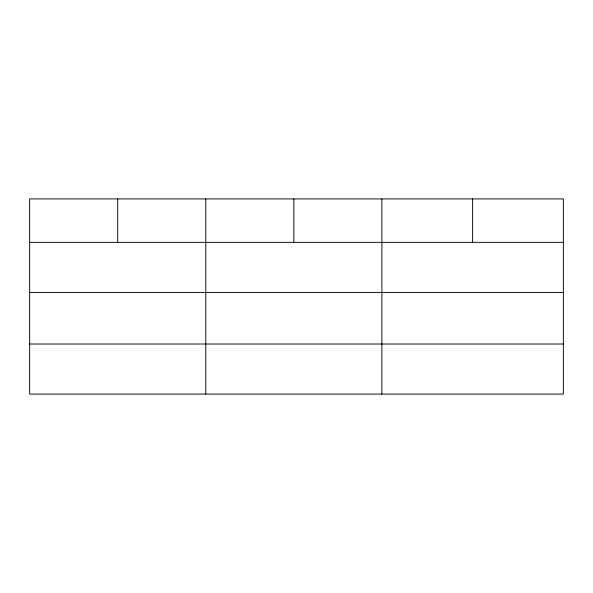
<?xml version="1.0" encoding="UTF-8"?>
<svg xmlns="http://www.w3.org/2000/svg" width="593" height="593" viewBox="0 0 593 593"><rect width="100%" height="100%" fill="white"/><g stroke="black" fill="none" stroke-linecap="round" stroke-linejoin="round"><path stroke-width="0.89" d="M563.35 292.431L563.35 198.922L29.65 198.922L29.65 394.078L563.35 394.078L563.35 292.431L29.65 292.431M29.65 242.359L563.35 242.359M29.65 344.014L563.35 344.014M472.621 198.922L472.621 242.359M381.892 198.922L381.892 394.078M293.831 198.922L293.831 242.359M205.771 198.922L205.771 394.078M117.71 198.922L117.71 242.359"/></g></svg>
